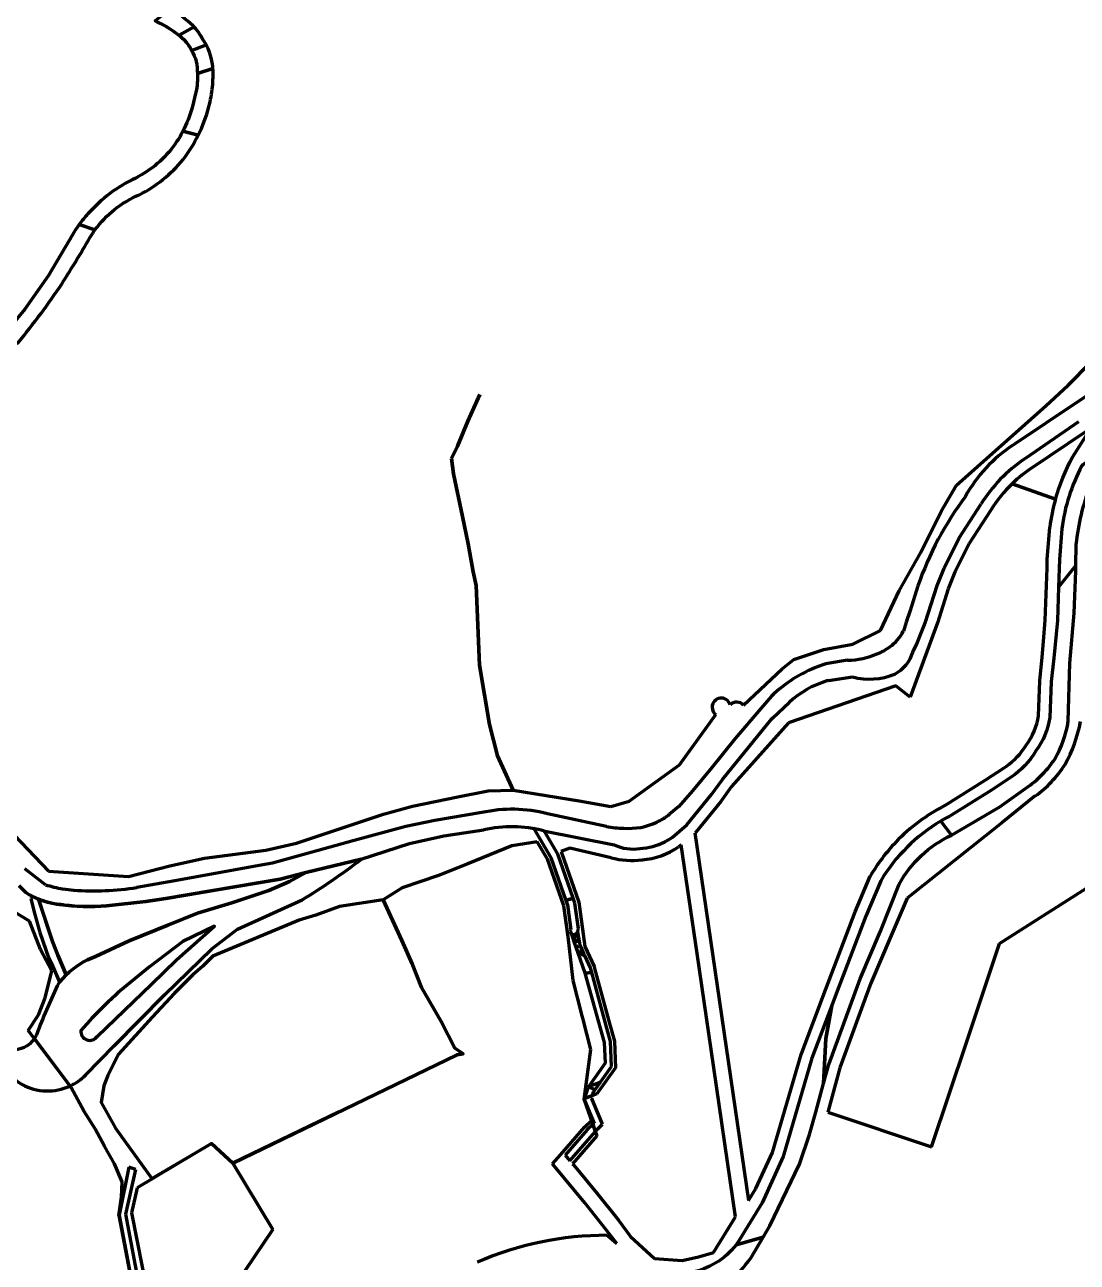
# Model space of a CAD drawing. Header units: inches. Extents: x 4096 to 6070, y 2882 to 5388.
# Drawn here: x 4624.4 to 4829.8, y 4650.2 to 4891.7 of the extents above; entities that cross this region are included whole.
import ezdxf

# ---------------------------------------------------------------- set-up
doc = ezdxf.new("R2010")
doc.units = ezdxf.units.IN
doc.header["$MEASUREMENT"] = 0
doc.linetypes.add('A_CONTINUOUS_LINE', pattern=[0])
for name, color, linetype, lineweight in [('access road', 150, 'Continuous', 30), ('commercial', 11, 'A_CONTINUOUS_LINE', 18), ('conservation', 92, 'Continuous', 25), ('footpath line', 2, 'Continuous', 30), ('Hatch institutional', 131, 'Continuous', 15), ('Hatch residential', 51, 'Continuous', 15), ('secondary road', 40, 'Continuous', 30)]:
    doc.layers.add(name, color=color, linetype=linetype, lineweight=lineweight)

# ---------------------------------------------------------------- blocks, each defined once
blk = doc.blocks.new('residential')
at = {"layer": 'Hatch residential', "lineweight": 90}
for p, q in [((4825.52, 4799.12), (4817.08, 4802.15)), ((4812.91, 4797.01), (4808.67, 4790.5)), ((4823.91, 4787.37), (4824.42, 4793.67)), ((4808.67, 4790.5), (4805.88, 4784.86)), ((4823.52, 4775.53), (4823.89, 4785.68)), ((4823.89, 4785.68), (4823.91, 4787.37)), ((4823.89, 4785.68), (4823.89, 4785.68)), ((4805.88, 4784.86), (4804.6, 4781.61)), ((4804.6, 4781.61), (4802.53, 4775.01)), ((4802.53, 4775.01), (4797.14, 4760.5)), ((4823.18, 4771.36), (4823.52, 4775.53)), ((4822.94, 4768.32), (4823.18, 4771.36)), ((4822.48, 4763.65), (4822.94, 4768.32)), ((4794.36, 4762.67), (4773.4, 4755.47)), ((4797.14, 4760.5), (4794.36, 4762.67)), ((4822.2, 4756.85), (4822.48, 4763.65)), ((4822.48, 4763.65), (4822.48, 4763.65)), ((4797.14, 4760.5), (4797.14, 4760.5)), ((4773.4, 4755.47), (4762.33, 4743.04)), ((4773.4, 4755.47), (4773.4, 4755.47)), ((4811.81, 4744.25), (4815.55, 4746.71)), ((4762.33, 4743.04), (4760.22, 4740.12)), ((4803.94, 4739.31), (4811.81, 4744.25)), ((4760.22, 4740.12), (4755.36, 4734.13)), ((4755.36, 4734.13), (4755.18, 4733.97)), ((4755.18, 4733.97), (4765.65, 4662.23)), ((4719.41, 4731.47), (4710.83, 4727.97)), ((4724.39, 4732.24), (4719.41, 4731.47)), ((4726.39, 4728.88), (4724.39, 4732.24)), ((4730.78, 4731), (4728.98, 4730.38)), ((4728.98, 4730.38), (4729.12, 4730.15)), ((4729.12, 4730.15), (4732.5, 4720.45)), ((4738.8, 4729.12), (4730.78, 4731)), ((4752.49, 4731.67), (4751.99, 4731.24)), ((4755.59, 4710.44), (4752.49, 4731.67)), ((4752.49, 4731.67), (4752.49, 4731.67)), ((4710.83, 4727.97), (4705.12, 4725.67)), ((4729.57, 4719.74), (4726.39, 4728.88)), ((4705.12, 4725.67), (4698.01, 4723.28)), ((4786.43, 4718.59), (4789.36, 4725.52)), ((4698.01, 4723.28), (4694.34, 4720.95)), ((4694.34, 4720.95), (4697.96, 4712.96)), ((4732.5, 4720.45), (4733.7, 4711.8)), ((4730.4, 4713.72), (4729.57, 4719.74)), ((4780.65, 4703.35), (4786.43, 4718.59)), ((4731.42, 4705.19), (4730.4, 4713.72)), ((4697.96, 4712.96), (4699.96, 4708.46)), ((4733.7, 4711.8), (4735.49, 4707.88)), ((4699.96, 4708.46), (4701.79, 4703.83)), ((4758.32, 4691.71), (4755.59, 4710.44)), ((4755.59, 4710.44), (4755.59, 4710.44)), ((4735.49, 4707.88), (4735.59, 4707.52)), ((4735.59, 4707.52), (4738.47, 4696.8)), ((4701.79, 4703.83), (4705.66, 4697.19)), ((4733.19, 4698.3), (4731.42, 4705.19)), ((4731.42, 4705.19), (4731.42, 4705.19)), ((4775.88, 4690.75), (4780.65, 4703.35)), ((4705.66, 4697.19), (4708.31, 4691.95)), ((4733.31, 4697.84), (4733.19, 4698.3)), ((4734.83, 4691.68), (4733.31, 4697.84)), ((4738.47, 4696.8), (4739.46, 4693.36)), ((4708.31, 4691.95), (4708.42, 4691.87)), ((4708.42, 4691.87), (4709.92, 4690.88)), ((4733.57, 4681.97), (4734.83, 4691.68)), ((4739.46, 4693.36), (4739.64, 4688.14)), ((4763.09, 4659.04), (4758.32, 4691.71)), ((4758.32, 4691.71), (4758.32, 4691.71)), ((4708.71, 4690.67), (4696.2, 4684.62)), ((4709.92, 4690.88), (4708.71, 4690.67)), ((4770.29, 4671.59), (4775.88, 4690.75)), ((4739.64, 4688.14), (4736.05, 4683.07)), ((4696.2, 4684.62), (4685.62, 4679.5)), ((4736.05, 4683.07), (4733.49, 4682.08)), ((4733.49, 4682.08), (4736.02, 4674.88)), ((4736.07, 4683.1), (4736.06, 4683.08)), ((4685.62, 4679.5), (4664.96, 4669.5)), ((4685.62, 4679.5), (4685.62, 4679.5)), ((4733.62, 4676.52), (4734.98, 4677.83)), ((4729.37, 4671.65), (4733.62, 4676.52)), ((4736.02, 4674.88), (4731.26, 4669.42)), ((4727.39, 4669.4), (4728.4, 4670.55)), ((4728.4, 4670.55), (4729.37, 4671.65)), ((4729.37, 4671.65), (4729.37, 4671.65)), ((4767.07, 4664.54), (4770.29, 4671.59)), ((4664.96, 4669.5), (4672.79, 4656.58)), ((4733.7, 4661.79), (4727.39, 4669.4)), ((4727.39, 4669.4), (4727.39, 4669.4)), ((4731.26, 4669.42), (4731.41, 4669.24)), ((4731.41, 4669.24), (4731.78, 4668.8)), ((4731.78, 4668.8), (4736.03, 4663.68)), ((4736.03, 4663.68), (4740.24, 4658.37)), ((4765.65, 4662.23), (4767.07, 4664.54)), ((4737.87, 4656.53), (4733.7, 4661.79)), ((4740.24, 4658.37), (4742.62, 4655.23)), ((4758.82, 4652.11), (4763.09, 4659.04)), ((4672.79, 4656.58), (4665.62, 4645.97)), ((4739.9, 4653.85), (4737.87, 4656.53)), ((4738.05, 4655.44), (4739.9, 4653.85)), ((4742.62, 4655.23), (4747.29, 4650.93)), ((4747.29, 4650.93), (4752.65, 4650.53)), ((4752.65, 4650.53), (4755.84, 4651.21)), ((4755.84, 4651.21), (4758.82, 4652.11))]:
    blk.add_line(p, q, dxfattribs=at)
for centre, radius, start, end in [((4836.19, 4782.41), 27.48, 134.0753, 147.9188), ((4862.68, 4788.79), 38.57, 164.4706, 172.7281), ((4809.62, 4758.79), 12.73, 322.9596, 351.221), ((4808.4, 4757.81), 13.2, 304.6844, 329.5574), ((4808.4, 4757.81), 13.2, 302.7795, 304.6844), ((4820.25, 4707.47), 35.78, 117.1205, 136.275), ((4743.68, 4743.44), 14.75, 274.5229, 304.2635), ((4820.25, 4707.47), 35.78, 136.275, 149.6976), ((4742.87, 4745.11), 16.49, 255.7166, 276.8681), ((4737.97, 4592.06), 63.38, 89.9261, 113.5211)]:
    blk.add_arc(centre, radius, start, end, dxfattribs=at)
blk = doc.blocks.new('commercial')
at = {"layer": 'commercial', "lineweight": 90}
for p, q in [((4821.57, 4741.21), (4815.07, 4735.98)), ((4815.07, 4735.98), (4796.57, 4721.28)), ((4814.62, 4712.37), (4833.7, 4724.58)), ((4796.57, 4721.28), (4793.44, 4713.98)), ((4625.27, 4716.77), (4621.98, 4718.76)), ((4627.43, 4711.21), (4625.27, 4716.77)), ((4793.44, 4713.98), (4789.48, 4704.65)), ((4629.65, 4707.05), (4627.43, 4711.21)), ((4808.3, 4693.47), (4814.62, 4712.37)), ((4814.62, 4712.37), (4814.62, 4712.37)), ((4628.35, 4701.79), (4629.65, 4707.05)), ((4789.48, 4704.65), (4787.93, 4700.4)), ((4627.03, 4698.46), (4628.35, 4701.79)), ((4787.93, 4700.4), (4783.43, 4688.11)), ((4625.07, 4695.42), (4627.03, 4698.46)), ((4633.45, 4684.26), (4625.07, 4695.42)), ((4801.33, 4672.68), (4808.3, 4693.47)), ((4808.3, 4693.47), (4808.3, 4693.47)), ((4783.43, 4688.11), (4781.12, 4679.45)), ((4635.94, 4679.63), (4633.45, 4684.26)), ((4638.11, 4676.22), (4635.94, 4679.63)), ((4781.12, 4679.45), (4801.33, 4672.68)), ((4639.97, 4672.85), (4638.11, 4676.22)), ((4641.9, 4669.42), (4639.97, 4672.85)), ((4660.85, 4673.36), (4646.34, 4664.7)), ((4664.96, 4669.5), (4660.85, 4673.36)), ((4643.36, 4665.88), (4641.9, 4669.42)), ((4672.79, 4656.58), (4664.96, 4669.5)), ((4643.24, 4662.88), (4643.36, 4665.88)), ((4642.73, 4659.26), (4643.24, 4662.88)), ((4646.34, 4664.7), (4645.23, 4659.81)), ((4642.81, 4659.29), (4642.73, 4659.26)), ((4644.87, 4648.4), (4642.81, 4659.29)), ((4642.81, 4659.29), (4642.81, 4659.29)), ((4645.23, 4659.81), (4648.46, 4643.43)), ((4665.62, 4645.97), (4672.79, 4656.58)), ((4672.79, 4656.58), (4672.79, 4656.58))]:
    blk.add_line(p, q, dxfattribs=at)
for centre, radius, start, end in [((4804.08, 4760.54), 26.78, 330.2636, 349.6176), ((4809.39, 4758.57), 21.21, 305.0556, 327.765)]:
    blk.add_arc(centre, radius, start, end, dxfattribs=at)
blk = doc.blocks.new('conservation')
at = {"layer": 'conservation', "lineweight": 90}
blk.add_lwpolyline([(4828.87, 4807.33), (4831.93, 4812.14), (4832.76, 4813.15), (4831.37, 4812.29), (4821.03, 4805.33, 0.04626), (4817.08, 4802.15), (4825.52, 4799.12, -0.057936), (4828.87, 4807.33)], format="xyb", close=True, dxfattribs=at)
for points in [[(4628.28, 4717.3), (4629.76, 4712.78), (4630.81, 4710.09), (4632.48, 4706.3, -0.100108), (4638.17, 4709.88), (4644.74, 4712.89), (4652.28, 4716), (4658.09, 4718.31), (4664.79, 4720.32), (4672.04, 4722.74), (4676.05, 4724.49), (4679.23, 4726.24), (4674.24, 4724.98), (4651.94, 4721.17), (4648, 4720.58), (4640.34, 4719.74, -0.05048), (4632.09, 4719.9)], [(4632.09, 4719.9, -0.005354), (4631.22, 4720.02, -0.071942), (4627.04, 4721.08), (4628.28, 4717.3)]]:
    blk.add_lwpolyline(points, format="xyb", dxfattribs=at)
blk = doc.blocks.new('road 5')
at = {"layer": 'footpath line', "lineweight": 90}
for p, q in [((4723.73, 4734.83), (4727.07, 4729.19)), ((4725.74, 4734.38), (4725.6, 4734.41)), ((4728.44, 4729.83), (4725.74, 4734.38)), ((4727.07, 4729.19), (4729.99, 4720.81)), ((4731.41, 4721.27), (4728.44, 4729.83)), ((4728.44, 4729.83), (4728.44, 4729.83)), ((4729.99, 4720.81), (4731.41, 4721.27)), ((4731.41, 4721.27), (4729.99, 4720.81)), ((4729.99, 4720.81), (4730.3, 4719.92)), ((4731.76, 4720.27), (4731.41, 4721.27)), ((4730.3, 4719.92), (4730.98, 4715.05)), ((4732.46, 4715.24), (4731.76, 4720.27)), ((4731.76, 4720.27), (4731.76, 4720.27)), ((4730.98, 4715.05), (4730.85, 4714.81)), ((4730.85, 4714.81), (4731.13, 4714)), ((4731.13, 4714), (4732.05, 4714.21)), ((4732.05, 4714.21), (4731.13, 4714)), ((4731.13, 4714), (4731.69, 4712.37)), ((4731.74, 4713.18), (4731.69, 4713.35)), ((4731.69, 4713.35), (4731.74, 4713.18)), ((4731.75, 4712.98), (4731.74, 4713.18)), ((4731.74, 4713.18), (4731.75, 4712.98)), ((4731.75, 4713.64), (4731.85, 4713.82)), ((4731.85, 4713.82), (4731.75, 4713.64)), ((4731.85, 4713.82), (4731.9, 4713.86)), ((4731.9, 4713.86), (4731.85, 4713.82)), ((4731.9, 4713.86), (4731.89, 4713.8)), ((4731.89, 4713.8), (4731.9, 4713.86)), ((4731.89, 4713.8), (4731.96, 4713.82)), ((4731.96, 4713.82), (4731.89, 4713.8)), ((4731.96, 4713.82), (4731.98, 4713.88)), ((4731.98, 4713.88), (4731.96, 4713.82)), ((4731.98, 4713.88), (4732.06, 4713.88)), ((4732.06, 4713.88), (4731.98, 4713.88)), ((4732.36, 4714.28), (4732.05, 4714.21)), ((4732.05, 4714.21), (4732.36, 4714.28)), ((4732.05, 4714.21), (4732.06, 4714.27)), ((4732.06, 4714.27), (4732.05, 4714.21)), ((4732.05, 4714.18), (4732.05, 4714.21)), ((4732.05, 4714.21), (4732.05, 4714.18)), ((4732.08, 4714.08), (4732.05, 4714.18)), ((4732.05, 4714.18), (4732.08, 4714.08)), ((4732.06, 4714.27), (4732.14, 4714.51)), ((4732.14, 4714.51), (4732.06, 4714.27)), ((4732.06, 4713.88), (4732.35, 4713.83)), ((4732.35, 4713.83), (4732.06, 4713.88)), ((4732.21, 4714.1), (4732.08, 4714.08)), ((4732.08, 4714.08), (4732.21, 4714.1)), ((4732.24, 4713.98), (4732.21, 4714.1)), ((4732.21, 4714.1), (4732.24, 4713.98)), ((4732.35, 4713.83), (4732.24, 4713.98)), ((4732.24, 4713.98), (4732.35, 4713.83)), ((4732.26, 4714.87), (4732.46, 4715.24)), ((4732.29, 4714.71), (4732.26, 4714.87)), ((4732.36, 4714.28), (4732.29, 4714.71)), ((4732.29, 4714.71), (4732.29, 4714.71)), ((4732.61, 4712.86), (4732.36, 4714.28)), ((4732.36, 4714.28), (4732.36, 4714.28)), ((4731.74, 4712.52), (4731.69, 4712.37)), ((4731.69, 4712.37), (4731.74, 4712.52)), ((4731.69, 4712.37), (4731.87, 4711.86)), ((4731.76, 4712.6), (4731.74, 4712.52)), ((4731.74, 4712.52), (4731.76, 4712.6)), ((4732.28, 4712.98), (4731.75, 4712.98)), ((4731.75, 4712.98), (4732.28, 4712.98)), ((4731.87, 4712.72), (4731.76, 4712.6)), ((4731.76, 4712.6), (4731.87, 4712.72)), ((4732.28, 4712.85), (4731.87, 4712.72)), ((4731.87, 4712.72), (4732.28, 4712.85)), ((4731.9, 4711.84), (4731.87, 4711.86)), ((4731.87, 4711.86), (4733.67, 4706.68)), ((4731.87, 4711.86), (4731.9, 4711.84)), ((4731.96, 4711.88), (4731.89, 4711.9)), ((4731.89, 4711.9), (4731.9, 4711.84)), ((4731.9, 4711.84), (4731.89, 4711.9)), ((4731.89, 4711.9), (4731.96, 4711.88)), ((4731.98, 4711.82), (4731.96, 4711.88)), ((4731.96, 4711.88), (4731.98, 4711.82)), ((4732.06, 4711.82), (4731.98, 4711.82)), ((4731.98, 4711.82), (4732.06, 4711.82)), ((4732.05, 4711.52), (4732.08, 4711.62)), ((4732.08, 4711.62), (4732.05, 4711.52)), ((4732.06, 4711.43), (4732.05, 4711.52)), ((4732.05, 4711.52), (4732.06, 4711.43)), ((4732.35, 4711.86), (4732.06, 4711.82)), ((4732.06, 4711.82), (4732.35, 4711.86)), ((4732.14, 4711.19), (4732.06, 4711.43)), ((4732.06, 4711.43), (4732.14, 4711.19)), ((4732.08, 4711.62), (4732.21, 4711.6)), ((4732.21, 4711.6), (4732.08, 4711.62)), ((4732.21, 4711.6), (4732.24, 4711.72)), ((4732.24, 4711.72), (4732.21, 4711.6)), ((4732.24, 4711.72), (4732.35, 4711.86)), ((4732.35, 4711.86), (4732.24, 4711.72)), ((4732.61, 4712.86), (4732.28, 4712.98)), ((4732.28, 4712.98), (4732.28, 4712.98)), ((4732.28, 4712.98), (4732.61, 4712.86)), ((4732.61, 4712.85), (4732.28, 4712.85)), ((4732.28, 4712.85), (4732.61, 4712.85)), ((4732.53, 4710.75), (4732.51, 4710.74)), ((4732.51, 4710.74), (4732.53, 4710.75)), ((4732.58, 4710.86), (4732.53, 4710.8)), ((4732.53, 4710.8), (4732.58, 4710.86)), ((4732.53, 4710.8), (4732.53, 4710.75)), ((4732.53, 4710.75), (4732.53, 4710.8)), ((4732.65, 4710.83), (4732.58, 4710.86)), ((4732.58, 4710.86), (4732.65, 4710.83)), ((4732.61, 4712.85), (4732.61, 4712.86)), ((4732.74, 4712.1), (4732.61, 4712.85)), ((4732.61, 4710.64), (4732.61, 4710.66)), ((4732.61, 4710.66), (4732.68, 4710.65)), ((4732.68, 4710.65), (4732.61, 4710.66)), ((4732.61, 4710.66), (4732.61, 4710.64)), ((4732.71, 4710.79), (4732.65, 4710.83)), ((4732.65, 4710.83), (4732.71, 4710.79)), ((4732.68, 4710.65), (4732.74, 4710.68)), ((4732.74, 4710.68), (4732.68, 4710.65)), ((4732.8, 4710.7), (4732.71, 4710.79)), ((4732.71, 4710.79), (4732.8, 4710.7)), ((4733.54, 4710.34), (4732.74, 4712.1)), ((4732.74, 4712.1), (4732.74, 4712.1)), ((4732.74, 4710.68), (4732.8, 4710.7)), ((4732.8, 4710.7), (4732.74, 4710.68)), ((4733.49, 4710.26), (4733.54, 4710.34)), ((4733.61, 4710.18), (4733.49, 4710.26)), ((4733.68, 4710.03), (4733.61, 4710.18)), ((4733.68, 4710.03), (4733.61, 4710.02)), ((4733.61, 4710.02), (4733.68, 4710.03)), ((4734.78, 4707.63), (4733.68, 4710.03)), ((4733.68, 4710.03), (4733.68, 4710.03)), ((4733.67, 4706.68), (4733.7, 4706.58)), ((4733.7, 4706.58), (4735.02, 4706.75)), ((4735.02, 4706.75), (4733.7, 4706.58)), ((4733.7, 4706.58), (4737.45, 4693.09)), ((4735.02, 4706.75), (4734.78, 4707.63)), ((4737.75, 4696.6), (4735.02, 4706.75)), ((4738.71, 4693.24), (4737.75, 4696.6)), ((4737.45, 4693.09), (4737.67, 4689.07)), ((4738.88, 4688.37), (4738.71, 4693.24)), ((4737.67, 4689.07), (4734.42, 4684.43)), ((4735.72, 4683.91), (4738.88, 4688.37)), ((4738.88, 4688.37), (4738.88, 4688.37)), ((4734.28, 4684.23), (4733.63, 4682.13)), ((4734.39, 4684.39), (4734.28, 4684.23)), ((4736.75, 4685.36), (4734.39, 4684.39)), ((4734.42, 4684.43), (4735.72, 4683.91)), ((4735.37, 4683.42), (4736.75, 4685.36)), ((4736.75, 4685.36), (4736.75, 4685.36)), ((4733.63, 4682.13), (4733.57, 4681.97)), ((4733.57, 4681.97), (4735.47, 4677.26)), ((4733.63, 4682.13), (4735.2, 4682.74)), ((4734.97, 4682.65), (4733.63, 4682.13)), ((4735.1, 4682.33), (4734.97, 4682.65)), ((4735.05, 4682.14), (4735.1, 4682.33)), ((4737.13, 4677.12), (4735.05, 4682.14)), ((4735.05, 4682.14), (4735.05, 4682.14)), ((4735.2, 4682.74), (4735.37, 4683.42)), ((4735.25, 4677.05), (4734.16, 4676.01)), ((4735.47, 4677.26), (4735.25, 4677.05)), ((4735.25, 4677.05), (4735.74, 4675.68)), ((4735.74, 4675.68), (4735.25, 4677.05)), ((4736.17, 4676.16), (4737.13, 4677.12)), ((4734.16, 4676.01), (4729.86, 4671.08)), ((4730.77, 4669.99), (4734.8, 4674.62)), ((4734.8, 4674.62), (4735.74, 4675.68)), ((4734.8, 4674.62), (4734.8, 4674.62)), ((4735.74, 4675.68), (4736.17, 4676.16)), ((4729.86, 4671.08), (4730.77, 4669.99)), ((4644.68, 4668.72), (4642.79, 4659.35)), ((4644.1, 4659.55), (4646.04, 4668.29)), ((4646.04, 4668.29), (4644.68, 4668.72)), ((4642.79, 4659.35), (4644.89, 4648.3)), ((4647.36, 4642.47), (4644.1, 4659.55)), ((4644.1, 4659.55), (4644.1, 4659.55))]:
    blk.add_line(p, q, dxfattribs=at)
for centre, radius, start, end in [((4719.46, 4711.18), 24.02, 75.1968, 79.7524), ((4734.66, 4712.85), 3.02, 164.8234, 170.494), ((4734.66, 4712.85), 3.02, 164.8234, 170.494), ((4734.66, 4712.85), 3.02, 141.8476, 146.6163), ((4734.66, 4712.85), 3.02, 141.8476, 146.6163), ((4734.66, 4712.85), 3.02, 213.3837, 224.3742), ((4734.66, 4712.85), 3.02, 213.3837, 224.3742), ((4734.66, 4712.85), 3.02, 227.0954, 249.6599), ((4734.66, 4712.85), 3.02, 227.0954, 249.6599)]:
    blk.add_arc(centre, radius, start, end, dxfattribs=at)

msp = doc.modelspace()

# ---------------------------------------------------------------- linework, layer by layer
at = {"layer": 'access road', "lineweight": 90}
for points in [[(4652.69, 4894.76), (4649.8, 4892.49, -0.066816), (4654.48, 4889.68), (4657.43, 4891.31, 0.005793), (4657.23, 4891.54, 0.077357), (4652.69, 4894.76)], [(4657.23, 4891.54, 0.077357), (4652.69, 4894.76), (4649.8, 4892.49, -0.084458), (4655.58, 4888.74, -0.097939), (4657.86, 4884.57), (4657.86, 4884.57, -0.034315), (4658.08, 4882.25), (4661.11, 4883.21, 0.003512), (4661.09, 4883.68, 0.107503), (4659.15, 4888.89, 0.061944), (4657.23, 4891.54, 0.077357)], [(4657.43, 4891.31), (4654.48, 4889.68, -0.017542), (4655.58, 4888.74, -0.049292), (4656.93, 4886.75), (4659.78, 4887.8, 0.023981), (4659.15, 4888.89, 0.05613), (4657.43, 4891.31)], [(4661.04, 4879.65, 0.027154), (4661.11, 4883.21), (4658.08, 4882.25, -0.053972), (4657.79, 4878.61), (4657.05, 4875.55, -0.04893), (4655.22, 4870.95), (4658.21, 4870.17, 0.049744), (4660.32, 4875.73, 0.034717), (4661.04, 4879.65, 0.027154)], [(4655.27, 4865.43, 0.046734), (4658.21, 4870.17), (4655.22, 4870.95, -0.029745), (4653.67, 4868.36, -0.117242), (4646.03, 4861.8, 0.105388), (4636.7, 4854.82, 0.029094), (4635, 4852.76), (4638.07, 4851.69, -0.132723), (4646.68, 4858.55, 0.10865), (4655.27, 4865.43, 0.046734)], [(4637.5, 4850.89), (4637.5, 4850.89, -0.011676), (4638.07, 4851.69), (4635, 4852.76, 0.040075), (4633.07, 4849.61), (4629.04, 4842.78), (4624.4, 4836.25), (4620.05, 4830.94), (4623.02, 4829.62, 0.026652), (4631.65, 4841.24, 0.012144), (4637.5, 4850.89)], [(4832.36, 4801.82, -0.066561), (4834.47, 4806.09, -0.069435), (4842.19, 4814.68), (4845.38, 4816.84), (4848.58, 4819.2, 0.075593), (4851.15, 4821.89), (4850.87, 4822), (4847.47, 4820.54), (4843.18, 4816.3), (4836.69, 4810.16), (4830.87, 4805.81), (4830.67, 4805.66, 0.08979), (4826.78, 4793.37), (4826.29, 4787.34), (4826.27, 4785.62), (4826.14, 4781.96), (4829.52, 4786.2), (4829.59, 4790.31, -0.066635), (4832.36, 4801.82, -0.066561)], [(4828.04, 4755.79), (4828.36, 4767.15), (4829.18, 4776.87), (4829.5, 4785.14), (4829.52, 4786.2), (4826.14, 4781.96), (4825.9, 4775.44), (4825.18, 4768.1), (4824.72, 4763.5), (4824.42, 4756.51, -0.121434), (4821.72, 4749.98, -0.117166), (4816.78, 4744.83), (4813.03, 4742.36), (4805.14, 4737.41, 0.016701), (4803.16, 4736.31), (4805.21, 4733.55, -0.000283), (4805.24, 4733.56), (4814.66, 4739.07), (4819.24, 4742.34, 0.103207), (4825.39, 4748.4, 0.093547), (4828.04, 4755.79)], [(4795, 4724.01, -0.15437), (4805.21, 4733.55), (4803.16, 4736.31, 0.123867), (4791.44, 4724.64), (4788.52, 4717.75), (4782.76, 4702.55), (4781.9, 4700.28), (4780.7, 4693.86), (4780.29, 4685.09), (4781.28, 4688.79), (4787.39, 4705.48), (4791.36, 4714.83), (4795, 4724.01, -0.15437)], [(4678.51, 4720.94, 0.030719), (4690.01, 4728.84), (4679.23, 4726.24), (4676.05, 4724.49), (4672.04, 4722.74), (4664.79, 4720.32), (4658.09, 4718.31), (4652.28, 4716), (4644.74, 4712.89), (4638.17, 4709.88, 0.100108), (4632.48, 4706.3), (4631.14, 4704.86, 0.003169), (4631, 4704.7, 0.017972), (4626.93, 4695.31, -0.081985), (4626.26, 4693.84), (4633.21, 4684.58, 0.08994), (4636.27, 4686.73), (4641.8, 4692.44), (4651.66, 4702.38), (4660.9, 4711.37), (4665.92, 4715.19), (4678.51, 4720.94, 0.030719)], [(4638.51, 4694.27), (4649.12, 4704.48), (4654.01, 4709.19), (4661.38, 4715.77), (4655.24, 4712.79), (4648.73, 4707.83), (4643, 4703.17, 0.016524), (4637.06, 4697.39), (4635.35, 4695.41, 0.798721), (4638.51, 4694.27)], [(4626.26, 4693.84, -0.274626), (4621.68, 4691.67), (4615.97, 4698.47, -0.337608), (4613.74, 4698.75), (4612.98, 4697.97, -0.201717), (4613.52, 4696.69, -0.081325), (4613.43, 4696.12), (4614.79, 4695.03), (4619.62, 4688.98, 0.122205), (4623.84, 4684.86, 0.235772), (4633.21, 4684.58), (4626.26, 4693.84, -0.274626)], [(4778.79, 4679.46), (4780.29, 4685.09), (4780.7, 4693.86), (4781.9, 4700.28), (4778.01, 4690.03), (4772.4, 4670.8), (4768.28, 4661.78), (4763.74, 4654.33, -0.016119), (4763.19, 4653.56), (4768.47, 4655.08), (4769.77, 4657.29), (4775.58, 4669.35), (4777.51, 4675.1), (4778.79, 4679.46)], [(4761.4, 4645.83, 0.06147), (4766.12, 4651.1), (4768.47, 4655.08), (4763.19, 4653.56, -0.183015), (4754.31, 4648.15), (4754.31, 4648.15), (4746.34, 4647.36), (4744.93, 4647.51), (4745.16, 4643.9), (4750.64, 4643.41, 0.06564), (4755.57, 4643.68), (4756.84, 4644.08), (4756.87, 4643.98, 0.065087), (4761.4, 4645.83, 0.06147)]]:
    msp.add_lwpolyline(points, format="xyb", close=True, dxfattribs=at)
at = {"layer": 'Hatch institutional', "lineweight": 90}
for p, q in [((4828.01, 4821.41), (4832.34, 4825.79)), ((4828.01, 4821.41), (4832.34, 4825.79)), ((4710.87, 4814.34), (4713.16, 4819.56)), ((4713.16, 4819.56), (4710.87, 4814.34)), ((4823.66, 4817.35), (4828.01, 4821.41)), ((4823.66, 4817.35), (4828.01, 4821.41)), ((4806.2, 4801.84), (4823.66, 4817.35)), ((4806.2, 4801.84), (4823.66, 4817.35)), ((4708.84, 4809.51), (4710.87, 4814.34)), ((4710.87, 4814.34), (4708.84, 4809.51)), ((4707.67, 4807.08), (4708.84, 4809.51)), ((4708.84, 4809.51), (4707.67, 4807.08)), ((4708.06, 4804.06), (4707.67, 4807.08)), ((4707.67, 4807.08), (4708.06, 4804.06)), ((4709.83, 4795.77), (4708.06, 4804.06)), ((4708.06, 4804.06), (4709.83, 4795.77)), ((4803.29, 4796.84), (4806.2, 4801.84)), ((4803.29, 4796.84), (4806.2, 4801.84)), ((4710.89, 4790.4), (4709.83, 4795.77)), ((4709.83, 4795.77), (4710.89, 4790.4)), ((4799.24, 4788.74), (4803.29, 4796.84)), ((4799.24, 4788.74), (4803.29, 4796.84)), ((4711.88, 4784.95), (4710.89, 4790.4)), ((4710.89, 4790.4), (4711.88, 4784.95)), ((4795.01, 4781.22), (4799.24, 4788.74)), ((4795.01, 4781.22), (4799.24, 4788.74)), ((4712.45, 4782.3), (4711.88, 4784.95)), ((4711.88, 4784.95), (4712.45, 4782.3)), ((4713.15, 4766.73), (4712.45, 4782.3)), ((4712.45, 4782.3), (4713.15, 4766.73)), ((4791.4, 4773.47), (4795.01, 4781.22)), ((4791.4, 4773.47), (4795.01, 4781.22)), ((4785.96, 4770.8), (4791.4, 4773.47)), ((4785.96, 4770.8), (4791.4, 4773.47)), ((4774.48, 4767.86), (4780.35, 4769.82)), ((4774.48, 4767.86), (4780.35, 4769.82)), ((4780.35, 4769.82), (4785.96, 4770.8)), ((4780.35, 4769.82), (4785.96, 4770.8)), ((4715.06, 4755.12), (4713.15, 4766.73)), ((4713.15, 4766.73), (4715.06, 4755.12)), ((4772.16, 4766.03), (4774.48, 4767.86)), ((4772.16, 4766.03), (4774.48, 4767.86)), ((4764.67, 4758.93), (4772.16, 4766.03)), ((4764.67, 4758.93), (4772.16, 4766.03)), ((4599.34, 4757.58), (4629.02, 4726.51)), ((4599.34, 4757.58), (4629.02, 4726.51)), ((4752.15, 4747.27), (4759.26, 4757.08)), ((4752.15, 4747.27), (4759.26, 4757.08)), ((4716.64, 4749.04), (4715.06, 4755.12)), ((4715.06, 4755.12), (4716.64, 4749.04)), ((4719.67, 4742.31), (4716.64, 4749.04)), ((4716.64, 4749.04), (4719.67, 4742.31)), ((4742.34, 4740.18), (4752.15, 4747.27)), ((4742.34, 4740.18), (4752.15, 4747.27)), ((4708.87, 4741.04), (4714.82, 4742.21)), ((4708.87, 4741.04), (4714.82, 4742.21)), ((4714.82, 4742.21), (4719.67, 4742.31)), ((4714.82, 4742.21), (4719.67, 4742.31)), ((4719.67, 4742.31), (4732.56, 4740.28)), ((4719.67, 4742.31), (4732.56, 4740.28)), ((4700.06, 4739.19), (4708.87, 4741.04)), ((4700.06, 4739.19), (4708.87, 4741.04)), ((4732.56, 4740.28), (4738.73, 4739.13)), ((4732.56, 4740.28), (4738.73, 4739.13)), ((4738.73, 4739.13), (4742.34, 4740.18)), ((4738.73, 4739.13), (4742.34, 4740.18)), ((4677.44, 4732.01), (4694.4, 4737.66)), ((4677.44, 4732.01), (4694.4, 4737.66)), ((4694.4, 4737.66), (4700.06, 4739.19)), ((4694.4, 4737.66), (4700.06, 4739.19)), ((4659.43, 4729.04), (4671.44, 4730.61)), ((4659.43, 4729.04), (4671.44, 4730.61)), ((4671.44, 4730.61), (4677.44, 4732.01)), ((4671.44, 4730.61), (4677.44, 4732.01)), ((4644.65, 4725.48), (4652.71, 4727.55)), ((4644.65, 4725.48), (4652.71, 4727.55)), ((4652.71, 4727.55), (4659.43, 4729.04)), ((4652.71, 4727.55), (4659.43, 4729.04)), ((4629.02, 4726.51), (4644.65, 4725.48)), ((4629.02, 4726.51), (4644.65, 4725.48)), ((4694.34, 4720.95), (4685.8, 4719.65)), ((4697.96, 4712.96), (4694.34, 4720.95)), ((4681.17, 4717.96), (4677.96, 4716.97)), ((4685.8, 4719.65), (4681.17, 4717.96)), ((4677.96, 4716.97), (4661.1, 4709.92)), ((4699.96, 4708.46), (4697.96, 4712.96)), ((4661.1, 4709.92), (4659.11, 4707.95)), ((4701.79, 4703.83), (4699.96, 4708.46)), ((4657.16, 4706.26), (4653.6, 4702.68)), ((4659.11, 4707.95), (4657.16, 4706.26)), ((4705.66, 4697.19), (4701.79, 4703.83)), ((4653.6, 4702.68), (4649.26, 4697.99)), ((4649.26, 4697.99), (4642.64, 4690.81)), ((4708.31, 4691.95), (4705.66, 4697.19)), ((4705.66, 4697.19), (4705.66, 4697.19)), ((4705.66, 4697.19), (4705.66, 4697.19)), ((4709.92, 4690.88), (4708.31, 4691.95)), ((4642.64, 4690.81), (4640.62, 4686.6)), ((4664.96, 4669.5), (4708.71, 4690.67)), ((4708.71, 4690.67), (4709.92, 4690.88)), ((4640.62, 4686.6), (4639.82, 4684.61)), ((4639.82, 4684.61), (4639.26, 4681.38)), ((4639.26, 4681.38), (4642.06, 4676.36)), ((4642.06, 4676.36), (4649.18, 4666.55)), ((4649.18, 4666.55), (4660.85, 4673.36)), ((4660.85, 4673.36), (4664.96, 4669.5))]:
    msp.add_line(p, q, dxfattribs=at)
msp.add_lwpolyline([(4708.71, 4690.67), (4709.92, 4690.88), (4708.31, 4691.95), (4705.66, 4697.19), (4701.79, 4703.83), (4699.96, 4708.46), (4697.96, 4712.96), (4694.34, 4720.95), (4685.8, 4719.65), (4681.17, 4717.96), (4677.96, 4716.97), (4661.1, 4709.92), (4659.11, 4707.95), (4657.16, 4706.26), (4653.6, 4702.68), (4649.26, 4697.99), (4642.64, 4690.81), (4640.62, 4686.6), (4639.82, 4684.61), (4639.26, 4681.38), (4642.06, 4676.36), (4649.18, 4666.55), (4660.85, 4673.36), (4664.96, 4669.5)], close=True, dxfattribs=at)
for centre, radius, start, end in [((4760.31, 4758.53), 1.79, 15.6606, 180), ((4760.31, 4758.53), 1.79, 15.6606, 180), ((4763.31, 4757.64), 1.88, 43.4851, 132.9778), ((4763.31, 4757.64), 1.88, 43.4851, 132.9778), ((4760.31, 4758.53), 1.79, 180, 234.0669), ((4760.31, 4758.53), 1.79, 180, 234.0669)]:
    msp.add_arc(centre, radius, start, end, dxfattribs=at)
at = {"layer": 'secondary road', "lineweight": 90}
for p, q in [((4836.42, 4822.53), (4829.78, 4818.08)), ((4829.78, 4818.08), (4817.51, 4809.87)), ((4819.79, 4807.21), (4830.07, 4814.29)), ((4817.51, 4809.87), (4817.16, 4809.63)), ((4806.71, 4791.62), (4811.01, 4798.22)), ((4803.79, 4785.68), (4806.71, 4791.62)), ((4802.46, 4782.31), (4803.79, 4785.68)), ((4798.67, 4782.22), (4797.19, 4777.42)), ((4800.09, 4775), (4802.46, 4782.31)), ((4802.46, 4782.31), (4802.46, 4782.31)), ((4797.19, 4777.42), (4796.41, 4775.11)), ((4796.41, 4775.11), (4795.84, 4773.4)), ((4799.46, 4773.38), (4800.09, 4775)), ((4795.84, 4773.4), (4795.84, 4773.4)), ((4798.49, 4770.88), (4799.46, 4773.38)), ((4790.74, 4768.93), (4790.74, 4768.93)), ((4797.68, 4769.28), (4798.49, 4770.88)), ((4798.49, 4770.88), (4798.49, 4770.88)), ((4784.96, 4767.68), (4780.69, 4767)), ((4781.24, 4763.75), (4785.91, 4764.44)), ((4780.89, 4763.65), (4780.89, 4763.65)), ((4770.09, 4760.66), (4768.06, 4758.27)), ((4770.35, 4756.44), (4773.54, 4759.47)), ((4768.06, 4758.27), (4763.05, 4752.4)), ((4760.56, 4744.43), (4770.08, 4756.19)), ((4770.08, 4756.19), (4770.35, 4756.44)), ((4770.08, 4756.19), (4770.08, 4756.19)), ((4763.05, 4752.4), (4758.47, 4746.76)), ((4758.47, 4746.76), (4754.69, 4742.23)), ((4754.69, 4742.23), (4752.04, 4739.13)), ((4758.43, 4741.49), (4760.56, 4744.43)), ((4753.61, 4735.54), (4758.43, 4741.49)), ((4713.59, 4737.95), (4704.38, 4736.38)), ((4737.91, 4735.25), (4726.37, 4737.72)), ((4726.37, 4737.72), (4726.37, 4737.72)), ((4752.04, 4739.13), (4750.23, 4737.64)), ((4698.76, 4735.22), (4688.69, 4732.48)), ((4704.38, 4736.38), (4698.76, 4735.22)), ((4750.72, 4733.1), (4753.61, 4735.54)), ((4688.69, 4732.48), (4672.74, 4728.08)), ((4699.45, 4731.89), (4706.18, 4733.42)), ((4706.18, 4733.42), (4713.96, 4734.57)), ((4725.6, 4734.41), (4739.43, 4731.66)), ((4690.01, 4728.84), (4699.45, 4731.89)), ((4670.13, 4727.62), (4653.67, 4724.65)), ((4672.74, 4728.08), (4670.13, 4727.62)), ((4679.23, 4726.24), (4690.01, 4728.84)), ((4690.01, 4728.84), (4690.01, 4728.84)), ((4690.01, 4728.84), (4690.01, 4728.84)), ((4690.01, 4728.84), (4690.01, 4728.84)), ((4627.23, 4724.79), (4624.38, 4726.99)), ((4624.38, 4726.99), (4624.38, 4726.99)), ((4674.24, 4724.98), (4679.23, 4726.24)), ((4623.23, 4723.7), (4624.61, 4722.34)), ((4628.42, 4723.87), (4627.23, 4724.79)), ((4633.92, 4722.8), (4633.92, 4722.8)), ((4653.67, 4724.65), (4646.26, 4723.33)), ((4651.94, 4721.17), (4669.57, 4724.18)), ((4669.57, 4724.18), (4674.24, 4724.98)), ((4669.57, 4724.18), (4669.57, 4724.18)), ((4625.59, 4721.13), (4626.33, 4718.08)), ((4629.76, 4712.78), (4627.04, 4721.08)), ((4640.34, 4719.74), (4648, 4720.58)), ((4648, 4720.58), (4651.94, 4721.17)), ((4626.33, 4718.08), (4627.34, 4714.52)), ((4627.34, 4714.52), (4629.02, 4709.64)), ((4630.81, 4710.09), (4629.76, 4712.78)), ((4629.76, 4712.78), (4629.76, 4712.78)), ((4629.02, 4709.64), (4629.8, 4708.05)), ((4632.48, 4706.3), (4630.81, 4710.09)), ((4629.8, 4708.05), (4631.14, 4704.86)), ((4631.14, 4704.86), (4632.48, 4706.3))]:
    msp.add_line(p, q, dxfattribs=at)
for centre, radius, start, end in [((4832.69, 4786.03), 28.25, 123.343, 151.0847), ((4836.19, 4782.41), 29.73, 124.3592, 147.8796), ((4836.19, 4782.41), 29.73, 123.4807, 124.3592), ((4860.39, 4760.6), 65.39, 143.2923, 160.7006), ((4788.62, 4776.83), 7.99, 305.0601, 334.5756), ((4784.68, 4782.91), 15.23, 271.0409, 293.4285), ((4784.68, 4782.91), 15.23, 293.4285, 304.0508), ((4790.99, 4771.17), 6.95, 297.2129, 344.186), ((4788.95, 4741.16), 27.13, 111.0296, 134.0432), ((4788.95, 4741.16), 27.13, 107.7261, 111.0296), ((4789.22, 4776.88), 12.87, 255.0907, 292.6057), ((4786.27, 4745.64), 18.79, 106.6283, 132.6192), ((4786.27, 4745.64), 18.79, 105.5123, 106.6283), ((4719.52, 4711.47), 27.13, 75.3662, 102.6073), ((4743.08, 4746.46), 11.35, 297.6689, 309.0454), ((4719.46, 4711.18), 24.02, 75.1968, 103.2253), ((4741.36, 4753.08), 18.16, 259.0286, 269.7152), ((4742.41, 4746.95), 12.08, 264.5947, 296.1865), ((4743.08, 4746.46), 11.35, 294.2427, 297.6689), ((4743.61, 4743.58), 12.66, 296.5713, 304.1828), ((4743.06, 4739.14), 8.31, 244.089, 279.7405), ((4743.61, 4743.58), 12.66, 273.8647, 296.5713), ((4636, 4748.26), 25.54, 252.7471, 260.4353), ((4636, 4748.26), 25.54, 260.4353, 265.3307), ((4637.76, 4777.13), 54.46, 265.9522, 278.9743), ((4632.78, 4735.01), 15.07, 237.1792, 242.4211), ((4624.04, 4722.07), 1.82, 328.7733, 346.6173), ((4632.78, 4735.01), 15.07, 242.4211, 261.9404), ((4632.78, 4735.01), 15.07, 242.4211, 247.5975), ((4632.78, 4735.01), 15.07, 261.9404, 264.057), ((4637.01, 4760.59), 40.98, 261.8774, 274.6639)]:
    msp.add_arc(centre, radius, start, end, dxfattribs=at)

# ---------------------------------------------------------------- block references
at = {"layer": 'commercial', "color": 0, "lineweight": 90}
msp.add_blockref('commercial', (0, 0), dxfattribs=at)
at = {"layer": 'conservation', "color": 0, "lineweight": 90}
msp.add_blockref('conservation', (0, 0), dxfattribs=at)
at = {"layer": 'footpath line', "color": 0, "lineweight": 90}
msp.add_blockref('road 5', (0, 0), dxfattribs=at)
at = {"layer": 'Hatch residential', "color": 0, "lineweight": 90}
msp.add_blockref('residential', (0, 0), dxfattribs=at)

doc.saveas('drawing.dxf')
